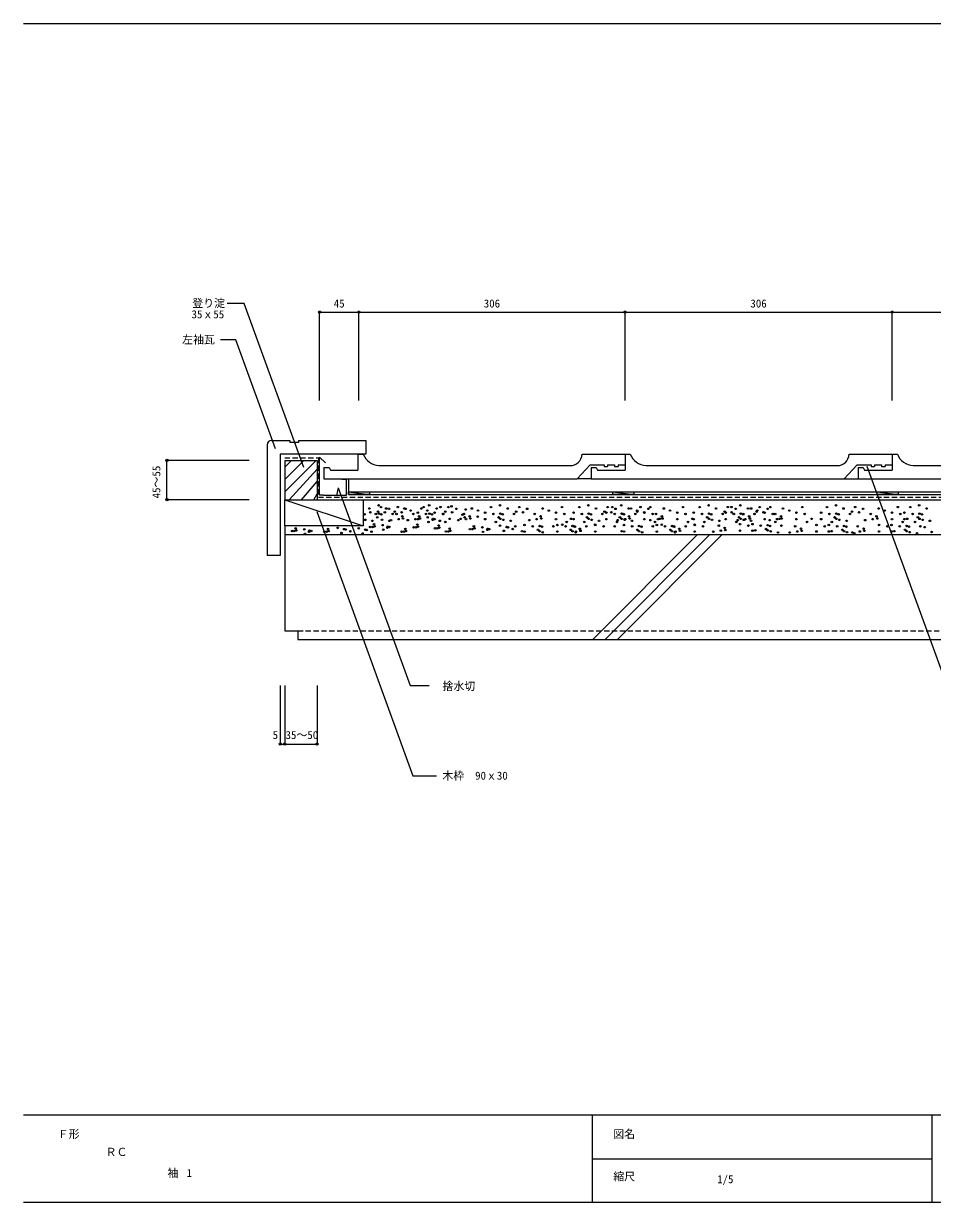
# Model space of a CAD drawing. Units: millimetres, scale not verified. Extents: x -988 to 1012, y -700 to 650.
# Drawn here: x -988 to 54, y -700 to 650 of the extents above; entities that cross this region are included whole.
import ezdxf
from ezdxf.enums import TextEntityAlignment as Align

# ---------------------------------------------------------------- set-up
doc = ezdxf.new("R2010")
doc.units = ezdxf.units.MM
doc.header["$LTSCALE"] = 5
doc.header["$PDMODE"] = 32
doc.header["$PDSIZE"] = 2.5
doc.linetypes.add('DASHED1', pattern=[1.8, 1.2, -0.6])
for name, color, linetype in [('0-0', 5, 'Continuous'), ('0-1', 7, 'Continuous'), ('1-0', 7, 'Continuous'), ('1-1', 3, 'Continuous'), ('1-2', 7, 'Continuous'), ('1-4', 7, 'Continuous')]:
    doc.layers.add(name, color=color, linetype=linetype)
doc.styles.add('ＭＳ ゴシック', font='')
doc.styles.get('ＭＳ ゴシック').set_extended_font_data('MS Gothic')

msp = doc.modelspace()

# ---------------------------------------------------------------- linework, layer by layer
at = {"layer": '0-0'}
for p, q in [((-987.838, 650.068), (1012.162, 650.068)), ((1012.162, -599.932), (-987.838, -599.932)), ((-336.486, -599.932), (-336.486, -699.932)), ((52.703, -599.932), (52.703, -699.932)), ((-336.486, -649.932), (52.703, -649.932)), ((1012.162, -699.932), (-987.838, -699.932))]:
    msp.add_line(p, q, dxfattribs=at)
at = {"layer": '0-1'}
for p, q in [((-744.58, 288.055), (-762.162, 288.055)), ((-699.05, 162.963), (-744.58, 288.055)), ((-627.337, 118.325), (-629.427, 109.587)), ((-627.337, 118.325), (-545.035, -107.798)), ((-688.649, 104.797), (-598.649, 74.797)), ((-545.035, -107.798), (-522.973, -107.798))]:
    msp.add_line(p, q, dxfattribs=at)
for points in [[(-666.613, 141.879), (-734.943, 329.615), (-754.58, 329.615)], [(-651.853, 91.124), (-541.697, -211.527), (-514.693, -211.527)]]:
    msp.add_lwpolyline(points, dxfattribs=at)
at = {"layer": '1-0'}
for p, q in [((-688.649, 113.826), (-652.677, 149.797)), ((-688.649, 127.968), (-666.82, 149.797)), ((-688.649, 142.11), (-680.962, 149.797)), ((-688.649, 149.797), (-651.516, 149.797)), ((-651.516, 149.797), (-651.516, 104.797)), ((-683.535, 104.797), (-651.516, 139.684)), ((-669.393, 104.797), (-651.516, 125.542)), ((-615.649, 128.797), (-615.649, 113.797)), ((-655.251, 104.797), (-651.516, 111.4)), ((-615.649, 113.797), (905.463, 113.797)), ((-615.649, 113.797), (-615.649, 110.797)), ((-615.649, 113.797), (-591.649, 110.797)), ((-615.649, 110.797), (905.463, 110.797)), ((-312.649, 113.797), (-288.649, 110.797)), ((-9.649, 113.797), (14.351, 110.797)), ((-688.649, 74.797), (-688.649, -45.203)), ((-688.649, 64.797), (905.463, 64.797)), ((-215.588, 64.797), (-335.588, -55.203)), ((-201.446, 64.797), (-321.446, -55.203)), ((-187.304, 64.797), (-307.304, -55.203)), ((-688.649, -45.203), (-673.649, -45.203))]:
    msp.add_line(p, q, dxfattribs=at)
at = {"layer": '1-0', "color": 3}
for p, q in [((-615.649, 128.797), (-353.649, 128.797)), ((-337.649, 128.797), (-47.649, 128.797)), ((-31.649, 128.797), (258.351, 128.797)), ((-31.649, 128.797), (258.351, 128.797))]:
    msp.add_line(p, q, dxfattribs=at)
at = {"layer": '1-0', "color": 3, "linetype": 'DASHED1'}
msp.add_line((-649.993, 107.797), (905.463, 107.797), dxfattribs=at)
at = {"layer": '1-0', "linetype": 'DASHED1'}
msp.add_line((-673.649, -45.203), (905.463, -45.203), dxfattribs=at)
at = {"layer": '1-0', "color": 3, "linetype": 'DASHED1'}
msp.add_lwpolyline([(-688.649, 152.797), (-649.993, 152.797), (-649.993, 107.797)], dxfattribs=at)
at = {"layer": '1-0'}
for points in [[(-688.649, 149.797), (-688.649, 104.797), (905.463, 104.797)], [(-673.649, -45.203), (-673.649, -55.203), (905.463, -55.203)]]:
    msp.add_lwpolyline(points, dxfattribs=at)
at = {"layer": '1-0', "color": 2}
for points in [[(-644.094, 109.908), (-648.757, 109.908), (-648.757, 153.709), (-641.828, 147.175)], [(-617.797, 121.178), (-617.797, 128.027), (-623.077, 128.027)], [(-644.094, 109.908), (-617.797, 109.908), (-617.797, 121.178)]]:
    msp.add_lwpolyline(points, dxfattribs=at)
at = {"layer": '1-0'}
for points in [[(-615.649, 110.797), (-615.649, 113.797), (-591.649, 113.797), (-591.649, 110.797)], [(-312.649, 110.797), (-312.649, 113.797), (-288.649, 113.797), (-288.649, 110.797)], [(-9.649, 110.797), (-9.649, 113.797), (14.351, 113.797), (14.351, 110.797)], [(-688.649, 104.797), (-598.649, 104.797), (-598.649, 74.797), (-688.649, 74.797)]]:
    msp.add_lwpolyline(points, close=True, dxfattribs=at)
for centre in [(-591.666, 94.757), (-581.029, 98.303), (-578.271, 96.333), (-572.361, 94.757), (-569.21, 94.363), (-558.966, 96.333), (-551.481, 94.757), (-549.905, 94.363), (-532.176, 94.757), (-529.418, 96.333), (-523.114, 98.303), (-514.447, 94.757), (-510.113, 96.333), (-501.052, 96.333), (-497.506, 97.121), (-491.99, 94.363), (-474.261, 94.757), (-452.198, 96.333), (-441.955, 98.303), (-433.288, 94.757), (-419.892, 96.333), (-410.831, 94.363), (-393.102, 94.757), (-371.039, 96.333), (-350.958, 96.333), (-340.714, 98.303), (-332.047, 94.757), (-318.652, 96.333), (-313.287, 96.333), (-309.59, 94.363), (-303.043, 98.303), (-294.376, 94.757), (-291.861, 94.757), (-280.981, 96.333), (-271.919, 94.363), (-269.798, 96.333), (-254.19, 94.757), (-232.128, 96.333), (-213.223, 96.333), (-202.98, 98.303), (-194.312, 94.757), (-180.917, 96.333), (-176.73, 96.333), (-171.856, 94.363), (-166.486, 98.303), (-157.819, 94.757), (-154.127, 94.757), (-144.424, 96.333), (-135.362, 94.363), (-132.064, 96.333), (-117.633, 94.757), (-95.57, 96.333), (-67.248, 96.333), (-57.005, 98.303), (-48.337, 94.757), (-34.942, 96.333), (-25.881, 94.363), (-8.152, 94.757), (13.911, 96.333), (28.106, 96.333), (38.35, 98.303), (47.017, 94.757), (-597.182, 88.059), (-596.394, 81.756), (-590.484, 90.423), (-588.121, 80.574), (-584.181, 88.453), (-582.605, 84.514), (-581.817, 91.211), (-580.635, 88.847), (-577.877, 88.059), (-577.089, 81.756), (-573.937, 90.423), (-568.816, 80.574), (-566.846, 81.362), (-564.876, 88.453), (-562.512, 91.211), (-560.542, 88.453), (-558.178, 82.544), (-554.632, 90.423), (-553.844, 85.696), (-553.057, 83.332), (-547.541, 81.362), (-544.389, 92.393), (-541.237, 88.453), (-538.873, 82.544), (-536.116, 90.029), (-536.116, 82.544), (-534.54, 85.696), (-533.752, 83.332), (-526.66, 88.453), (-525.084, 92.393), (-524.69, 84.514), (-522.72, 88.847), (-519.962, 88.059), (-519.175, 81.756), (-518.781, 82.938), (-516.811, 90.029), (-516.811, 82.544), (-510.901, 80.574), (-507.355, 88.453), (-506.961, 88.453), (-504.597, 91.211), (-499.476, 82.938), (-496.718, 90.423), (-489.626, 81.362), (-486.868, 82.938), (-484.899, 87.665), (-483.323, 88.453), (-482.535, 84.514), (-481.353, 93.575), (-480.959, 82.544), (-476.625, 85.696), (-475.837, 83.332), (-467.564, 85.302), (-467.17, 92.393), (-458.896, 90.029), (-458.896, 82.544), (-449.441, 88.453), (-443.531, 84.514), (-441.561, 88.847), (-441.561, 82.938), (-438.803, 88.059), (-438.015, 81.756), (-429.742, 80.574), (-425.802, 88.453), (-423.438, 91.211), (-415.559, 90.423), (-408.467, 81.362), (-402.163, 88.453), (-399.8, 82.544), (-395.466, 85.696), (-394.678, 83.332), (-386.01, 92.393), (-377.737, 90.029), (-377.737, 82.544), (-368.281, 88.453), (-360.402, 82.938), (-357.655, 90.029), (-357.655, 82.544), (-348.2, 88.453), (-342.29, 84.514), (-340.32, 88.847), (-340.32, 82.938), (-337.563, 88.059), (-336.775, 81.756), (-328.501, 80.574), (-324.561, 88.453), (-322.197, 91.211), (-319.984, 90.029), (-319.984, 82.544), (-314.318, 90.423), (-310.529, 88.453), (-307.226, 81.362), (-304.619, 84.514), (-302.649, 88.847), (-302.649, 82.938), (-300.923, 88.453), (-299.892, 88.059), (-299.104, 81.756), (-298.559, 82.544), (-294.225, 85.696), (-293.437, 83.332), (-290.83, 80.574), (-286.89, 88.453), (-284.77, 92.393), (-284.527, 91.211), (-276.647, 90.423), (-276.496, 90.029), (-276.496, 82.544), (-269.555, 81.362), (-267.041, 88.453), (-263.252, 88.453), (-260.888, 82.544), (-259.161, 82.938), (-256.554, 85.696), (-255.766, 83.332), (-247.099, 92.393), (-238.825, 90.029), (-238.825, 82.544), (-229.37, 88.453), (-221.49, 82.938), (-219.921, 90.029), (-219.921, 82.544), (-210.465, 88.453), (-204.556, 84.514), (-202.586, 88.847), (-202.586, 82.938), (-199.828, 88.059), (-199.04, 81.756), (-190.767, 80.574), (-186.827, 88.453), (-184.463, 91.211), (-183.427, 90.029), (-183.427, 82.544), (-176.583, 90.423), (-173.972, 88.453), (-169.492, 81.362), (-168.062, 84.514), (-166.092, 88.847), (-166.092, 82.938), (-163.334, 88.059), (-163.188, 88.453), (-162.546, 81.756), (-160.824, 82.544), (-156.491, 85.696), (-155.703, 83.332), (-154.273, 80.574), (-150.333, 88.453), (-147.969, 91.211), (-147.035, 92.393), (-140.09, 90.423), (-138.762, 90.029), (-138.762, 82.544), (-132.998, 81.362), (-129.306, 88.453), (-126.695, 88.453), (-124.331, 82.544), (-121.427, 82.938), (-119.997, 85.696), (-119.209, 83.332), (-110.542, 92.393), (-102.268, 90.029), (-102.268, 82.544), (-92.813, 88.453), (-84.933, 82.938), (-73.946, 90.029), (-73.946, 82.544), (-64.49, 88.453), (-58.581, 84.514), (-56.611, 88.847), (-56.611, 82.938), (-53.853, 88.059), (-53.065, 81.756), (-44.792, 80.574), (-40.852, 88.453), (-38.488, 91.211), (-30.609, 90.423), (-23.517, 81.362), (-17.213, 88.453), (-14.849, 82.544), (-10.516, 85.696), (-9.728, 83.332), (-1.06, 92.393), (7.213, 90.029), (7.213, 82.544), (16.669, 88.453), (21.409, 90.029), (21.409, 82.544), (24.548, 82.938), (30.864, 88.453), (36.774, 84.514), (38.744, 88.847), (38.744, 82.938), (41.501, 88.059), (42.289, 81.756), (50.563, 80.574), (-680.377, 68.857), (-677.62, 68.857), (-676.044, 72.009), (-675.256, 69.645), (-666.194, 70.827), (-660.679, 68.069), (-660.285, 69.251), (-658.315, 68.857), (-643.288, 68.134), (-640.53, 68.134), (-638.954, 71.286), (-638.166, 68.922), (-627.929, 72.642), (-623.595, 66.732), (-620.443, 71.066), (-618.867, 70.672), (-613.351, 68.702), (-603.752, 72.08), (-596.267, 70.504), (-594.691, 70.11), (-590.701, 73.636), (-589.175, 68.14), (-587.943, 73.636), (-586.367, 76.788), (-585.579, 74.424), (-576.517, 75.606), (-575.729, 70.484), (-571.002, 72.848), (-570.608, 74.03), (-568.638, 73.636), (-554.735, 68.134), (-551.977, 68.134), (-550.401, 71.286), (-549.613, 68.922), (-540.96, 73.195), (-538.202, 73.195), (-536.626, 76.346), (-535.839, 73.983), (-523.902, 79.392), (-516.503, 72.07), (-513.745, 72.07), (-512.169, 75.222), (-511.381, 72.858), (-504.597, 79.392), (-503.853, 68.416), (-501.095, 68.416), (-499.519, 71.567), (-498.731, 69.204), (-476.285, 71.106), (-473.527, 71.106), (-471.951, 74.258), (-471.163, 71.894), (-462.102, 73.076), (-461.314, 67.954), (-456.586, 70.318), (-456.192, 71.5), (-454.222, 71.106), (-446.683, 79.392), (-441.881, 75.088), (-437.548, 69.179), (-434.396, 73.512), (-432.82, 73.118), (-427.304, 71.148), (-424.506, 74.239), (-416.626, 68.723), (-413.88, 75.815), (-413.88, 68.329), (-404.424, 74.239), (-398.515, 70.299), (-396.545, 74.633), (-396.545, 68.723), (-393.787, 73.845), (-392.999, 67.541), (-380.786, 74.239), (-376.209, 75.815), (-376.209, 68.329), (-370.542, 76.209), (-366.753, 74.239), (-365.523, 79.392), (-360.844, 70.299), (-358.874, 74.633), (-358.874, 68.723), (-357.147, 74.239), (-356.116, 73.845), (-355.328, 67.541), (-354.783, 68.329), (-350.449, 71.481), (-349.661, 69.117), (-345.442, 79.392), (-343.115, 74.239), (-332.871, 76.209), (-332.72, 75.815), (-332.72, 68.329), (-323.265, 74.239), (-310.546, 74.239), (-307.771, 79.392), (-302.667, 68.723), (-299.92, 75.815), (-299.92, 68.329), (-290.465, 74.239), (-284.555, 70.299), (-282.585, 74.633), (-282.585, 68.723), (-279.828, 73.845), (-279.04, 67.541), (-266.826, 74.239), (-264.283, 79.392), (-262.25, 75.815), (-262.25, 68.329), (-256.583, 76.209), (-252.794, 74.239), (-246.884, 70.299), (-244.915, 74.633), (-244.915, 68.723), (-243.188, 74.239), (-242.157, 73.845), (-241.369, 67.541), (-240.824, 68.329), (-236.49, 71.481), (-235.702, 69.117), (-229.155, 74.239), (-226.612, 79.392), (-218.912, 76.209), (-218.761, 75.815), (-218.761, 68.329), (-209.306, 74.239), (-207.708, 79.392), (-197.543, 68.101), (-191.24, 75.193), (-188.876, 69.283), (-184.542, 72.435), (-183.754, 70.071), (-171.214, 79.392), (-166.813, 76.769), (-166.813, 69.283), (-157.357, 75.193), (-152.618, 76.769), (-152.618, 69.283), (-149.478, 69.677), (-143.162, 75.193), (-137.253, 71.253), (-135.283, 75.587), (-135.283, 69.677), (-132.525, 74.799), (-131.737, 68.495), (-126.548, 79.392), (-123.463, 67.313), (-119.524, 75.193), (-110.043, 67.226), (-103.74, 74.318), (-101.376, 68.408), (-97.042, 71.56), (-96.254, 69.196), (-90.055, 79.392), (-79.313, 75.894), (-79.313, 68.408), (-69.858, 74.318), (-65.118, 75.894), (-65.118, 68.408), (-61.978, 68.802), (-61.733, 79.392), (-55.662, 74.318), (-49.753, 70.378), (-47.783, 74.712), (-47.783, 68.802), (-45.025, 73.924), (-44.237, 67.62), (-38.294, 67.226), (-32.024, 74.318), (-31.99, 74.318), (-29.626, 68.408), (-25.292, 71.56), (-24.505, 69.196), (-7.563, 75.894), (-7.563, 68.408), (1.892, 74.318), (6.632, 75.894), (6.632, 68.408), (9.772, 68.802), (16.087, 74.318), (19.427, 79.392), (21.997, 70.378), (23.967, 74.712), (23.967, 68.802), (26.725, 73.924), (27.513, 67.62), (33.622, 79.392), (39.726, 74.318), (44.708, 73.403), (52.587, 67.887), (-665.406, 65.705), (-599.419, 66.17), (-35.964, 66.438), (35.786, 66.438)]:
    msp.add_circle(centre, 0.881, dxfattribs=at)
at = {"layer": '1-1'}
for p, q in [((-708.649, 167.797), (-708.649, 40.797)), ((-703.649, 172.797), (-682.649, 172.797)), ((-682.649, 172.797), (-682.649, 170.184)), ((-672.649, 170.184), (-682.649, 170.184)), ((-672.649, 172.797), (-672.649, 170.184)), ((-672.649, 172.797), (-595.649, 172.797)), ((-595.649, 172.797), (-595.649, 156.797)), ((-693.649, 156.797), (-693.649, 40.797)), ((-595.649, 156.797), (-693.649, 156.797)), ((-604.649, 156.797), (-604.649, 138.797)), ((-604.649, 156.797), (-598.649, 156.797)), ((-347.96, 156.797), (-298.649, 156.797)), ((-298.649, 156.797), (-298.649, 144.797)), ((-298.649, 156.797), (-298.649, 138.797)), ((-298.649, 156.797), (-292.649, 156.797)), ((-41.96, 156.797), (7.351, 156.797)), ((7.351, 156.797), (7.351, 144.797)), ((7.351, 156.797), (7.351, 138.797)), ((7.351, 156.797), (13.351, 156.797)), ((-643.649, 141.797), (-643.649, 128.797)), ((-643.649, 141.797), (-637.649, 141.797)), ((-637.649, 141.797), (-636.228, 138.797)), ((-636.228, 138.797), (-604.649, 138.797)), ((-580.649, 143.797), (-361.649, 143.797)), ((-338.649, 144.797), (-353.649, 128.797)), ((-338.649, 144.797), (-322.649, 144.797)), ((-337.649, 141.797), (-337.649, 128.797)), ((-337.649, 141.797), (-331.649, 141.797)), ((-331.649, 141.797), (-330.228, 138.797)), ((-330.228, 138.797), (-298.649, 138.797)), ((-322.649, 144.797), (-322.649, 142.797)), ((-322.649, 142.797), (-318.649, 142.797)), ((-318.649, 144.797), (-318.649, 142.797)), ((-318.649, 144.797), (-310.649, 144.797)), ((-310.649, 144.797), (-310.649, 142.797)), ((-310.649, 142.797), (-306.649, 142.797)), ((-306.649, 144.797), (-306.649, 142.797)), ((-306.649, 144.797), (-298.649, 144.797)), ((-274.649, 143.797), (-55.649, 143.797)), ((-32.649, 144.797), (-47.649, 128.797)), ((-32.649, 144.797), (-16.649, 144.797)), ((-31.649, 141.797), (-31.649, 128.797)), ((-31.649, 141.797), (-25.649, 141.797)), ((-25.649, 141.797), (-24.228, 138.797)), ((-24.228, 138.797), (7.351, 138.797)), ((-16.649, 144.797), (-16.649, 142.797)), ((-16.649, 142.797), (-12.649, 142.797)), ((-12.649, 144.797), (-12.649, 142.797)), ((-12.649, 144.797), (-4.649, 144.797)), ((-4.649, 144.797), (-4.649, 142.797)), ((-4.649, 142.797), (-0.649, 142.797)), ((-0.649, 144.797), (-0.649, 142.797)), ((-0.649, 144.797), (7.351, 144.797)), ((31.351, 143.797), (250.351, 143.797)), ((-643.649, 128.797), (-353.649, 128.797)), ((-337.649, 128.797), (-47.649, 128.797)), ((-693.649, 40.797), (-708.649, 40.797))]:
    msp.add_line(p, q, dxfattribs=at)
at = {"layer": '1-1', "color": 7}
for p, q in [((-337.649, 128.797), (-353.649, 128.797)), ((-47.649, 128.797), (-31.649, 128.797))]:
    msp.add_line(p, q, dxfattribs=at)
at = {"layer": '1-1'}
for centre, radius, start, end in [((-703.649, 167.797), 5, 90, 180), ((-579.418, 164.463), 20.702, 201.73239, 266.59201), ((-361.672, 157.529), 13.732, 270.09653, 356.9456), ((-273.418, 164.463), 20.702, 201.73239, 266.59201), ((-55.672, 157.529), 13.732, 270.09653, 356.9456), ((32.582, 164.463), 20.702, 201.73239, 266.59201)]:
    msp.add_arc(centre, radius, start, end, dxfattribs=at)
at = {"layer": '1-2'}
for p, q in [((-648.649, 319.662), (-603.649, 319.662)), ((-648.649, 218.311), (-648.649, 319.662)), ((-823.529, 104.797), (-823.529, 149.797)), ((-729.205, 149.797), (-823.529, 149.797)), ((-21.546, 143.354), (136.59, -291.121)), ((-729.205, 104.797), (-823.529, 104.797)), ((-693.649, -108.027), (-693.649, -175.068)), ((-688.649, -108.027), (-688.649, -175.068)), ((-651.516, -108.027), (-651.516, -175.068)), ((-693.649, -175.068), (-688.649, -175.068)), ((-688.649, -175.068), (-651.516, -175.068))]:
    msp.add_line(p, q, dxfattribs=at)
for points in [[(-603.649, 218.311), (-603.649, 319.662), (-298.649, 319.662)], [(-298.649, 218.311), (-298.649, 319.662), (7.351, 319.662)], [(7.351, 218.311), (7.351, 319.662), (313.351, 319.662)]]:
    msp.add_lwpolyline(points, dxfattribs=at)
for p in [(-648.649, 319.662), (-603.649, 319.662), (-298.649, 319.662), (7.351, 319.662), (-823.529, 149.797), (-823.529, 104.797), (-693.649, -175.068), (-688.649, -175.068), (-651.516, -175.068)]:
    msp.add_point(p, dxfattribs=at)

# ---------------------------------------------------------------- texts
at = {"layer": '0-0', "color": 7, "style": 'ＭＳ ゴシック'}
for s, p in [('Ｆ形', (-948.649, -628.986)), ('図名', (-312.162, -628.986)), ('縮尺', (-312.162, -677.635)), ('1/5', (-193.139, -680.687))]:
    msp.add_text(s, height=9.164, dxfattribs=at).set_placement(p, align=Align.BOTTOM_LEFT)
at = {"layer": '0-1', "style": 'ＭＳ ゴシック'}
for s, p in [('登り淀', (-794.495, 322.521)), ('左袖瓦', (-806.162, 280.761)), ('捨水切', (-507.868, -116.035)), ('木枠\u300090ｘ30', (-507.961, -218.537)), ('ＲＣ', (-893.841, -649.55))]:
    msp.add_text(s, height=9.164, dxfattribs=at).set_placement(p, align=Align.BOTTOM_LEFT)
at = {"layer": '1-0', "style": 'ＭＳ ゴシック'}
msp.add_text('35ｘ55', height=9.164, dxfattribs=at).set_placement((-795.362, 309.823), align=Align.BOTTOM_LEFT)
at = {"layer": '1-2', "style": 'ＭＳ ゴシック'}
for s, p in [('45', (-632.399, 322.162)), ('306', (-460.524, 322.162)), ('306', (-155.024, 322.162)), ('5', (-702.479, -171.967)), ('35～50', (-687.645, -172))]:
    msp.add_text(s, height=9.164, dxfattribs=at).set_placement(p, align=Align.BOTTOM_LEFT)
msp.add_text('45～55', height=9.164, rotation=90, dxfattribs=at).set_placement((-828.351, 106.346), align=Align.BOTTOM_LEFT)
at = {"layer": '1-4', "style": 'ＭＳ ゴシック'}
for s, p in [('袖', (-823.012, -673.632)), ('1', (-801.122, -673.55))]:
    msp.add_text(s, height=9.164, dxfattribs=at).set_placement(p, align=Align.BOTTOM_LEFT)

doc.saveas('drawing.dxf')
